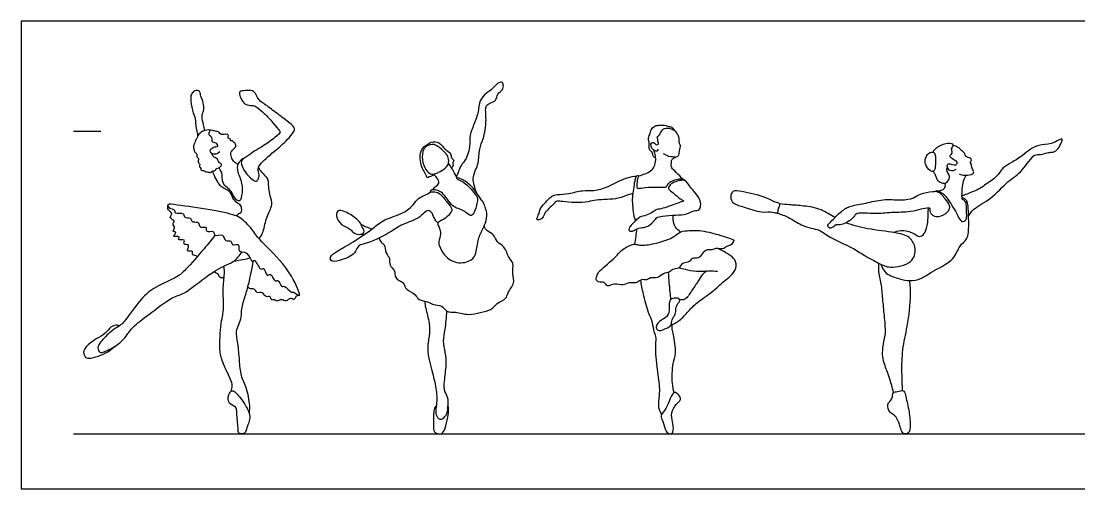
# Model space of a CAD drawing. Header units: millimetres. Extents: x 1.9 to 19.7, y 0.9 to 24.9.
# Drawn here: x 1.91 to 7.77, y 4.87 to 7.46 of the extents above; entities that cross this region are included whole.
import ezdxf

# ---------------------------------------------------------------- set-up
doc = ezdxf.new("R2010")
doc.units = ezdxf.units.MM
for name, color, linetype, true_color in [('AG-DIAGRAM', 7, 'Continuous', 0xfecc66), ('AG-GUIDE', 7, 'Continuous', 0xcccccc), ('AG-PEOPLE', 7, 'Continuous', 0x66ccff), ('X-VPRT', 6, 'Continuous', 0xff00ff)]:
    doc.layers.add(name, color=color, linetype=linetype, true_color=true_color)

msp = doc.modelspace()

# ---------------------------------------------------------------- linework, layer by layer
at = {"layer": 'AG-DIAGRAM'}
msp.add_line((2.2036, 5.1734), (15.3397, 5.1734), dxfattribs=at)
at = {"layer": 'AG-GUIDE'}
msp.add_line((2.2036, 6.8498), (2.356, 6.8498), dxfattribs=at)
at = {"layer": 'AG-PEOPLE'}
for points, knots in [([(4.4379, 6.5078), (4.432, 6.5214), (4.4237, 6.5502), (4.4137, 6.5876), (4.4323, 6.6371), (4.4495, 6.6739), (4.4502, 6.755), (4.477, 6.8059), (4.4958, 6.9096), (4.4814, 6.9898), (4.5113, 7.0052), (4.5489, 7.0176), (4.5503, 7.0574), (4.5836, 7.0792), (4.5874, 7.104), (4.5781, 7.131), (4.541, 7.1064), (4.5208, 7.0768), (4.4782, 7.0551), (4.4488, 7.006), (4.4503, 6.9652), (4.4281, 6.8948), (4.3955, 6.83), (4.4023, 6.7652), (4.3886, 6.7187), (4.3705, 6.6815), (4.3462, 6.6555), (4.3354, 6.6196), (4.3283, 6.6044), (4.325, 6.5966)], [0, 0, 0, 0, 0.378095, 0.727976, 1.126206, 1.49497, 1.988887, 2.425697, 3.011282, 3.500083, 3.794943, 4.132554, 4.46667, 4.80914, 5.087307, 5.336639, 5.669531, 6.019649, 6.405812, 6.819507, 7.178915, 7.660601, 8.146603, 8.595348, 8.986943, 9.347087, 9.683775, 10.025194, 10.309701, 10.309701, 10.309701, 10.309701]), ([(2.9308, 6.8539), (2.9287, 6.8647), (2.9256, 6.8854), (2.9127, 6.9276), (2.9201, 6.9505), (2.9291, 6.9773), (2.9217, 7.017), (2.9061, 7.0492), (2.906, 7.0739), (2.873, 7.0773), (2.8541, 7.0522), (2.8519, 7.0279), (2.8605, 6.9644), (2.881, 6.9171), (2.8791, 6.8856), (2.8888, 6.8475), (2.8904, 6.8291), (2.8914, 6.8198)], [0, 0, 0, 0, 0.327319, 0.698384, 0.973414, 1.269286, 1.630735, 1.975662, 2.231545, 2.519246, 2.820499, 3.099871, 3.555237, 3.966403, 4.283044, 4.63494, 4.937017, 4.937017, 4.937017, 4.937017]), ([(3.2293, 6.6231), (3.2308, 6.6184), (3.2346, 6.6093), (3.2284, 6.5819), (3.2135, 6.5647), (3.1707, 6.603), (3.1406, 6.6427), (3.1289, 6.6836), (3.1446, 6.6961), (3.1655, 6.7109), (3.2099, 6.7424), (3.2534, 6.7659), (3.3174, 6.8103), (3.3516, 6.8439), (3.3446, 6.853), (3.3067, 6.9001), (3.2637, 6.947), (3.2234, 6.9812), (3.2002, 6.9941), (3.1663, 6.9908), (3.1414, 7.0118), (3.1313, 7.0315), (3.1194, 7.0622), (3.1303, 7.0735), (3.1686, 7.076), (3.2051, 7.0752), (3.2192, 7.0434), (3.2333, 7.0189), (3.2584, 7.004), (3.3196, 6.9571), (3.382, 6.9109), (3.4268, 6.8741), (3.4308, 6.8553), (3.3977, 6.8082), (3.327, 6.7462), (3.2717, 6.7013), (3.2383, 6.6682), (3.2236, 6.643), (3.2275, 6.6285), (3.2293, 6.6231)], [0, 0, 0, 0, 0.217155, 0.514888, 0.741094, 1.140691, 1.568596, 1.913567, 2.142555, 2.430966, 2.846004, 3.257315, 3.773919, 4.140104, 4.295426, 4.728021, 5.206741, 5.613574, 5.900209, 6.221811, 6.533258, 6.812164, 7.123634, 7.317873, 7.668871, 8.003585, 8.322257, 8.61967, 8.920058, 9.417011, 9.942832, 10.359855, 10.577765, 10.990284, 11.557478, 12.044429, 12.431093, 12.727199, 12.974622, 12.974622, 12.974622, 12.974622]), ([(3.014, 6.7349), (3.0037, 6.7253), (2.993, 6.7219), (2.968, 6.7229), (2.9575, 6.7438), (2.9655, 6.754), (2.9781, 6.7596), (2.9913, 6.7654), (3.0102, 6.7627), (2.9933, 6.7884), (2.9675, 6.7861), (2.9766, 6.818), (2.9483, 6.8261), (2.9598, 6.8498), (2.9583, 6.8587), (2.9168, 6.8546), (2.8939, 6.828), (2.8896, 6.814), (2.8783, 6.7983), (2.8769, 6.7853), (2.8651, 6.7696), (2.8735, 6.7321), (2.8908, 6.7246), (2.885, 6.703), (2.9026, 6.7015), (2.888, 6.6797), (2.9072, 6.666), (2.899, 6.6517), (2.9116, 6.6451), (2.9077, 6.6309), (2.9265, 6.6347), (2.932, 6.6244), (2.9449, 6.6271), (2.9678, 6.6167), (2.9687, 6.6316), (2.9891, 6.6276), (2.9959, 6.6457), (3.0088, 6.6449), (3.0169, 6.6517), (3.0287, 6.6669), (3.0071, 6.6754), (3.0049, 6.6972), (2.9758, 6.706), (2.9716, 6.7205), (2.9698, 6.727)], [0, 0, 0, 0, 0.224043, 0.505945, 0.760097, 0.950849, 1.164545, 1.394761, 1.590866, 1.856715, 2.117506, 2.395302, 2.664482, 2.929971, 3.068029, 3.418216, 3.760994, 3.982893, 4.230589, 4.435989, 4.685905, 5.02977, 5.26517, 5.501537, 5.685069, 5.933098, 6.185759, 6.386912, 6.579883, 6.76067, 6.977745, 7.155538, 7.361975, 7.62708, 7.795654, 8.029188, 8.261884, 8.4523, 8.644338, 8.863269, 9.104216, 9.361295, 9.660771, 9.923005, 9.923005, 9.923005, 9.923005]), ([(5.4299, 6.7022), (5.4254, 6.7036), (5.4138, 6.7068), (5.415, 6.735), (5.3931, 6.7448), (5.3932, 6.7669), (5.3959, 6.7904), (5.3847, 6.8129), (5.4026, 6.8385), (5.4036, 6.864), (5.4325, 6.8845), (5.4571, 6.8812), (5.4793, 6.8863), (5.4914, 6.8768), (5.5161, 6.8771), (5.5306, 6.8609), (5.5356, 6.852)], [0, 0, 0, 0, 0.212858, 0.489299, 0.745483, 0.99631, 1.272954, 1.543118, 1.844115, 2.126452, 2.442038, 2.725937, 2.984926, 3.1963, 3.466875, 3.779338, 3.779338, 3.779338, 3.779338]), ([(5.4407, 6.7521), (5.4421, 6.7492), (5.4448, 6.7407), (5.4301, 6.7369), (5.418, 6.7445), (5.4056, 6.7602), (5.4015, 6.7779), (5.4097, 6.7901), (5.425, 6.7859), (5.429, 6.7731), (5.4423, 6.775), (5.4479, 6.7845), (5.4381, 6.7943), (5.4445, 6.8072), (5.4325, 6.8177), (5.4545, 6.8286), (5.4549, 6.8425), (5.4643, 6.8511), (5.4658, 6.8625), (5.4943, 6.8699), (5.5157, 6.8641), (5.5378, 6.853), (5.549, 6.8341), (5.5608, 6.8138), (5.5562, 6.7859), (5.5696, 6.7719), (5.5586, 6.741), (5.5568, 6.7107), (5.5407, 6.7052), (5.5013, 6.7082), (5.4826, 6.7185), (5.4735, 6.7247)], [0, 0, 0, 0, 0.176739, 0.366868, 0.578075, 0.831412, 1.067104, 1.26097, 1.463846, 1.65648, 1.841509, 2.008052, 2.200765, 2.399679, 2.581622, 2.827131, 3.03459, 3.226309, 3.403048, 3.692394, 3.966117, 4.240272, 4.502448, 4.775083, 5.063926, 5.293886, 5.611623, 5.913547, 6.122929, 6.472909, 6.798038, 6.798038, 6.798038, 6.798038]), ([(3.114, 6.6648), (3.106, 6.6693), (3.0913, 6.6814), (3.077, 6.7039), (3.0733, 6.7367), (3.0936, 6.7507), (3.1055, 6.7674), (3.0989, 6.7858), (3.0869, 6.79), (3.0855, 6.7977), (3.0704, 6.7947), (3.0754, 6.8115), (3.0573, 6.808), (3.0622, 6.822), (3.0624, 6.8288), (3.0529, 6.8337), (3.0384, 6.8316), (3.0174, 6.8304), (3.0121, 6.8458), (2.9902, 6.8502), (2.9719, 6.855), (2.9623, 6.8552), (2.9576, 6.8551)], [0, 0, 0, 0, 0.299503, 0.595638, 0.904257, 1.177955, 1.424195, 1.647233, 1.842398, 1.981513, 2.164018, 2.346814, 2.535004, 2.720664, 2.865906, 3.033982, 3.258095, 3.500463, 3.710351, 3.97128, 4.223487, 4.435764, 4.435764, 4.435764, 4.435764]), ([(7.1634, 6.3804), (7.172, 6.3935), (7.1894, 6.4235), (7.2925, 6.4728), (7.3795, 6.5773), (7.4639, 6.6222), (7.5225, 6.7283), (7.5616, 6.7157), (7.5992, 6.7322), (7.6271, 6.7326), (7.6568, 6.7395), (7.694, 6.815), (7.6603, 6.7998), (7.6218, 6.7754), (7.551, 6.7759), (7.5041, 6.7503), (7.4631, 6.7141), (7.4022, 6.6752), (7.3518, 6.6511), (7.3218, 6.5939), (7.2577, 6.5572), (7.2298, 6.5304), (7.1541, 6.5016), (7.1365, 6.4943), (7.1271, 6.4906)], [0, 0, 0, 0, 0.386984, 0.980232, 1.638191, 2.205298, 2.787382, 3.10929, 3.462527, 3.755372, 4.071603, 4.521579, 4.755278, 5.149376, 5.619047, 6.025357, 6.443761, 6.923567, 7.340109, 7.787207, 8.260083, 8.626091, 9.121226, 9.431795, 9.431795, 9.431795, 9.431795]), ([(4.2016, 6.6083), (4.1976, 6.605), (4.1885, 6.5986), (4.1746, 6.6009), (4.1624, 6.5839), (4.1546, 6.6205), (4.1336, 6.6407), (4.1264, 6.6869), (4.122, 6.7278), (4.1422, 6.7652), (4.1635, 6.7729), (4.1846, 6.7949), (4.2345, 6.7907), (4.258, 6.7491), (4.2971, 6.728), (4.2947, 6.7016), (4.3163, 6.6877), (4.3016, 6.6721), (4.31, 6.6608), (4.3043, 6.6528), (4.2987, 6.6473)], [0, 0, 0, 0, 0.224177, 0.431713, 0.626581, 0.919414, 1.237141, 1.614428, 1.984308, 2.33531, 2.597798, 2.898859, 3.269886, 3.658263, 4.018802, 4.288739, 4.539089, 4.761636, 4.957401, 5.134544, 5.134544, 5.134544, 5.134544]), ([(4.2178, 6.6179), (4.2097, 6.6145), (4.1874, 6.6061), (4.1608, 6.6279), (4.1353, 6.6741), (4.1353, 6.7384), (4.157, 6.769), (4.2061, 6.7856), (4.2536, 6.7386), (4.2805, 6.7121), (4.285, 6.6779), (4.2741, 6.6508), (4.2356, 6.6264), (4.2244, 6.6207), (4.2178, 6.6179)], [0, 0, 0, 0, 0.306775, 0.618794, 1.030937, 1.475925, 1.810375, 2.184535, 2.632391, 2.983711, 3.297403, 3.599108, 3.971895, 4.228043, 4.228043, 4.228043, 4.228043]), ([(5.3353, 6.6026), (5.3607, 6.6083), (5.4034, 6.6271), (5.4234, 6.6528), (5.4319, 6.69), (5.4283, 6.7207), (5.4225, 6.7374), (5.4189, 6.7451)], [9.973452, 9.973452, 9.973452, 9.973452, 10.444895, 10.789181, 11.183182, 11.5131, 11.81127, 11.81127, 11.81127, 11.81127]), ([(7.0928, 6.6371), (7.0839, 6.6318), (7.0599, 6.625), (7.0441, 6.65), (7.0448, 6.6706), (7.0681, 6.6688), (7.0957, 6.6572), (7.1056, 6.6833), (7.0743, 6.6936), (7.0548, 6.7129), (7.0806, 6.7297), (7.0624, 6.7521), (7.0905, 6.7773), (7.0407, 6.7871), (6.9885, 6.7611), (6.9704, 6.7437), (6.9655, 6.7343)], [0, 0, 0, 0, 0.315257, 0.600545, 0.822371, 1.071902, 1.365635, 1.591425, 1.901035, 2.160541, 2.419195, 2.68336, 2.954805, 3.281076, 3.735328, 4.009655, 4.009655, 4.009655, 4.009655]), ([(7.1112, 6.6128), (7.1221, 6.609), (7.143, 6.6046), (7.1902, 6.6086), (7.1944, 6.6295), (7.1769, 6.6489), (7.1839, 6.6657), (7.1681, 6.6748), (7.1825, 6.6901), (7.1745, 6.7032), (7.1444, 6.7063), (7.1432, 6.7299), (7.1241, 6.7425), (7.1068, 6.7624), (7.0878, 6.7682), (7.0784, 6.7697)], [0, 0, 0, 0, 0.332742, 0.700666, 0.920977, 1.197625, 1.416331, 1.616492, 1.840976, 2.034063, 2.324658, 2.572735, 2.835222, 3.124562, 3.42669, 3.42669, 3.42669, 3.42669]), ([(3.149, 6.699), (3.1457, 6.6994), (3.1366, 6.6946), (3.1262, 6.6847), (3.1056, 6.6568), (3.1179, 6.6098), (3.1458, 6.5452), (3.1331, 6.4838), (3.127, 6.46), (3.1001, 6.4701), (3.0858, 6.5035), (3.0693, 6.5291), (3.0396, 6.5461), (3.0257, 6.583), (3.0309, 6.6088), (3.0195, 6.6322), (3.01, 6.6468)], [0, 0, 0, 0, 0.177873, 0.417054, 0.740517, 1.12555, 1.609889, 2.059155, 2.301289, 2.561688, 2.9061, 3.22018, 3.548126, 3.892121, 4.182843, 4.526894, 4.526894, 4.526894, 4.526894]), ([(5.5813, 6.584), (5.5783, 6.5866), (5.5652, 6.5982), (5.5359, 6.6308), (5.5128, 6.6514), (5.5181, 6.6702), (5.5159, 6.6923), (5.5324, 6.7022), (5.5382, 6.7055), (5.5413, 6.7069)], [9.624251, 9.624251, 9.624251, 9.624251, 9.762884, 10.177184, 10.487482, 10.77193, 11.030103, 11.261644, 11.442633, 11.442633, 11.442633, 11.442633]), ([(6.9615, 6.6267), (6.9677, 6.6256), (6.98, 6.6357), (6.9793, 6.6794), (6.9825, 6.7414), (6.9366, 6.7306), (6.921, 6.6924), (6.9229, 6.6575), (6.9511, 6.6285), (6.9615, 6.6267)], [0, 0, 0, 0, 0.226882, 0.609496, 1.013185, 1.324066, 1.675919, 2.012523, 2.391786, 2.391786, 2.391786, 2.391786]), ([(3.106, 6.3802), (3.1099, 6.385), (3.1182, 6.3951), (3.1361, 6.3974), (3.1376, 6.4341), (3.117, 6.4494), (3.0865, 6.4695), (3.0813, 6.5128), (3.0307, 6.5365), (3.0106, 6.5525), (2.9835, 6.6011), (2.975, 6.6295)], [0, 0, 0, 0, 0.246182, 0.46634, 0.776915, 1.06249, 1.394533, 1.756242, 2.160014, 2.45988, 2.967264, 2.967264, 2.967264, 2.967264]), ([(3.2325, 6.2532), (3.241, 6.2665), (3.2593, 6.2935), (3.2697, 6.3785), (3.3113, 6.4385), (3.2932, 6.4917), (3.2852, 6.5313), (3.2848, 6.5711), (3.2783, 6.5949), (3.2438, 6.6222), (3.2317, 6.6441), (3.2289, 6.6503)], [0, 0, 0, 0, 0.391361, 0.914399, 1.392332, 1.798941, 2.167409, 2.519063, 2.794656, 3.212516, 3.370925, 3.370925, 3.370925, 3.370925]), ([(4.3301, 6.5838), (4.3292, 6.5862), (4.3204, 6.6086), (4.3047, 6.641), (4.2816, 6.6729)], [0.2976681, 0.2976681, 0.2976681, 0.2976681, 0.3618374, 0.8729668, 0.8729668, 0.8729668, 0.8729668]), ([(6.9679, 6.6274), (6.9717, 6.6209), (6.9829, 6.6042), (6.9905, 6.5707), (7.0164, 6.5655), (7.0343, 6.5551), (7.0626, 6.5874), (7.0549, 6.6105), (7.0411, 6.6304), (7.044, 6.645), (7.0461, 6.6514)], [4.777529, 4.777529, 4.777529, 4.777529, 4.970649, 5.316727, 5.588848, 5.825008, 6.161038, 6.431067, 6.702311, 6.956854, 6.956854, 6.956854, 6.956854]), ([(4.3301, 6.5838), (4.3465, 6.5774), (4.3782, 6.5647), (4.4312, 6.4987), (4.4454, 6.4793), (4.4426, 6.4666), (4.437, 6.437), (4.425, 6.3914), (4.402, 6.3779), (4.3725, 6.407), (4.342, 6.4199), (4.3114, 6.4285), (4.2808, 6.463), (4.2423, 6.5237), (4.19, 6.5279), (4.1757, 6.5123), (4.2006, 6.5147), (4.2342, 6.5101), (4.2711, 6.458), (4.2981, 6.4279), (4.3017, 6.4095), (4.2869, 6.3891), (4.2589, 6.3595), (4.2175, 6.3467), (4.2246, 6.3261), (4.2372, 6.3049), (4.2384, 6.271), (4.2255, 6.23), (4.2277, 6.2256), (4.2289, 6.2223), (4.232, 6.214), (4.2476, 6.1663), (4.324, 6.1085), (4.4119, 6.1311), (4.438, 6.1751), (4.4439, 6.2547), (4.4741, 6.309), (4.5069, 6.3892), (4.4757, 6.4535), (4.4653, 6.4685)], [0, 0, 0, 0, 0.411832, 0.926087, 1.197064, 1.423986, 1.423986, 1.915897, 2.162187, 2.506645, 2.838791, 3.147229, 3.528513, 4.007778, 4.393957, 4.57949, 4.810345, 5.140405, 5.590563, 5.951822, 6.173798, 6.44572, 6.818484, 7.164134, 7.387286, 7.666159, 8.004336, 8.363318, 8.524854, 8.524854, 8.524854, 8.935921, 9.482123, 9.987723, 10.377522, 10.870897, 11.322216, 11.889949, 12.213049, 12.213049, 12.213049, 12.213049]), ([(4.1925, 6.5239), (4.1974, 6.53), (4.2056, 6.5426), (4.2369, 6.559), (4.2177, 6.5934), (4.2051, 6.6062), (4.1971, 6.6115)], [0, 0, 0, 0, 0.274213, 0.575895, 0.894252, 1.198082, 1.198082, 1.198082, 1.198082]), ([(4.4653, 6.4685), (4.4576, 6.4803), (4.4405, 6.5037), (4.4094, 6.5492), (4.356, 6.586), (4.3364, 6.5901), (4.3269, 6.5919)], [12.213049, 12.213049, 12.213049, 12.213049, 12.581667, 13.007112, 13.455825, 13.760462, 13.760462, 13.760462, 13.760462]), ([(5.3042, 6.5032), (5.2954, 6.5019), (5.2753, 6.5), (5.2219, 6.4706), (5.1008, 6.4716), (5.0567, 6.4574), (4.9833, 6.4522), (4.9174, 6.4586), (4.8871, 6.4653), (4.8719, 6.4581), (4.8693, 6.448), (4.8435, 6.4282), (4.8171, 6.4004), (4.8098, 6.3824), (4.8035, 6.3681), (4.7848, 6.3562), (4.7648, 6.3603), (4.7835, 6.3852), (4.7905, 6.4307), (4.8202, 6.4533), (4.8494, 6.4931), (4.8869, 6.4994), (4.9499, 6.5021), (5.024, 6.5251), (5.0877, 6.5171), (5.1683, 6.5405), (5.2509, 6.5879), (5.3025, 6.6002), (5.3199, 6.6012), (5.3237, 6.6014)], [0, 0, 0, 0, 0.297112, 0.741358, 1.365981, 1.765108, 2.250185, 2.723293, 3.035422, 3.24687, 3.418696, 3.741519, 4.102833, 4.350414, 4.571806, 4.838577, 5.042444, 5.320491, 5.709706, 6.05812, 6.448099, 6.790105, 7.244631, 7.74792, 8.201003, 8.721354, 9.288905, 9.727967, 9.849946, 9.849946, 9.849946, 9.849946]), ([(5.3174, 6.353), (5.3147, 6.3651), (5.3044, 6.408), (5.2992, 6.4828), (5.3088, 6.5265), (5.3136, 6.5725), (5.3213, 6.5942), (5.3232, 6.604), (5.3386, 6.606), (5.3301, 6.5918), (5.3249, 6.5599), (5.3247, 6.5416), (5.3289, 6.5307), (5.3622, 6.5374), (5.4239, 6.5417), (5.4774, 6.5399), (5.49, 6.5386), (5.4992, 6.5619), (5.5179, 6.5749), (5.5532, 6.5856), (5.5767, 6.5867), (5.5918, 6.5801), (5.5929, 6.575), (5.5752, 6.58), (5.549, 6.5721), (5.5136, 6.5624), (5.4996, 6.5373), (5.5027, 6.5273), (5.527, 6.5083), (5.5628, 6.4757), (5.5915, 6.463), (5.5769, 6.4606), (5.5399, 6.4472), (5.4537, 6.4149), (5.4362, 6.4188), (5.414, 6.4017), (5.3767, 6.3819), (5.3396, 6.3774), (5.3047, 6.3395), (5.2741, 6.3079), (5.2869, 6.2943), (5.3032, 6.2951), (5.3361, 6.3182), (5.3755, 6.3136), (5.4191, 6.3458), (5.4318, 6.3729), (5.4698, 6.3813), (5.5416, 6.3853), (5.5992, 6.3877), (5.6405, 6.4116), (5.6745, 6.4095), (5.6822, 6.4472), (5.6701, 6.4837), (5.6356, 6.5212), (5.6034, 6.5674), (5.5947, 6.5735), (5.5909, 6.5765)], [1.043793, 1.043793, 1.043793, 1.043793, 1.277215, 1.827084, 2.215305, 2.600564, 2.872101, 3.041428, 3.218264, 3.406377, 3.743424, 3.989894, 4.150389, 4.45682, 4.931045, 5.345474, 5.524374, 5.789566, 6.066569, 6.412509, 6.699362, 6.906202, 7.004315, 7.202956, 7.505543, 7.855955, 8.142058, 8.306821, 8.622901, 9.022492, 9.263527, 9.776997, 10.159626, 10.705385, 10.938042, 11.225513, 11.599285, 11.943097, 12.359697, 12.717218, 12.914684, 13.133465, 13.485459, 13.846005, 14.253736, 14.554701, 14.89364, 15.384598, 15.825002, 16.213791, 16.51751, 16.834545, 17.193522, 17.59784, 18.219112, 18.432599, 18.432599, 18.432599, 18.432599]), ([(6.9493, 6.4236), (6.9484, 6.4126), (6.9501, 6.3861), (7.0004, 6.3685), (7.0486, 6.3993), (7.0631, 6.4262), (7.055, 6.4495), (7.0257, 6.4833), (7.0104, 6.5073), (6.9804, 6.5159), (6.9815, 6.52), (6.9894, 6.5214), (6.9973, 6.5174), (7.0004, 6.5162), (7.0019, 6.5155), (7.0106, 6.5109), (7.0294, 6.5024), (7.071, 6.4384), (7.0964, 6.4001), (7.1207, 6.3406), (7.159, 6.3576), (7.1483, 6.4115), (7.1557, 6.4597), (7.1275, 6.4703), (7.1271, 6.4836), (7.1269, 6.5268), (7.1333, 6.575), (7.1502, 6.6064)], [0, 0, 0, 0, 0.324642, 0.701191, 1.119283, 1.414413, 1.681819, 2.056732, 2.373841, 2.663815, 2.738621, 2.890916, 3.059853, 3.185235, 3.185235, 3.185235, 3.492828, 3.972898, 4.386344, 4.800291, 5.079951, 5.482902, 5.832977, 6.138014, 6.332259, 6.69293, 7.17011, 7.17011, 7.17011, 7.17011]), ([(4.1549, 6.4035), (4.1441, 6.3953), (4.122, 6.3715), (4.0735, 6.3496), (4.0102, 6.3271), (3.9832, 6.3031), (3.848, 6.228), (3.7811, 6.2225), (3.7683, 6.1824), (3.7379, 6.1529), (3.6957, 6.1401), (3.6337, 6.1175), (3.6211, 6.1578), (3.6676, 6.1876), (3.7548, 6.2357), (3.8626, 6.3084), (3.9236, 6.3642), (4.0342, 6.3919), (4.0855, 6.4393), (4.1127, 6.4803), (4.1499, 6.4937), (4.1725, 6.5051), (4.1821, 6.5141)], [1.126105, 1.126105, 1.126105, 1.126105, 1.4865, 1.91121, 2.360393, 2.715283, 3.414987, 3.86801, 4.203067, 4.559546, 4.951802, 5.378681, 5.660609, 6.049869, 6.629298, 7.274777, 7.794233, 8.387144, 8.8581, 9.244354, 9.59483, 9.919121, 9.919121, 9.919121, 9.919121]), ([(6.1037, 6.3959), (6.1068, 6.3982), (6.103, 6.4161), (6.1257, 6.4507), (6.0914, 6.4547), (6.0395, 6.4896), (5.9129, 6.5166), (5.8561, 6.5271), (5.844, 6.4827), (5.8579, 6.4445), (5.9252, 6.4283), (6.0138, 6.3944), (6.0752, 6.4043), (6.1002, 6.3932), (6.1037, 6.3959)], [0, 0, 0, 0, 0.247689, 0.573122, 0.835257, 1.290075, 1.944469, 2.33819, 2.673447, 3.007903, 3.464669, 4.022792, 4.471985, 4.750557, 4.750557, 4.750557, 4.750557]), ([(6.9493, 6.4236), (6.9268, 6.4236), (6.8982, 6.4186), (6.8407, 6.4), (6.7328, 6.4012), (6.6504, 6.3882), (6.5464, 6.402), (6.5299, 6.3799), (6.5188, 6.36), (6.4516, 6.3232), (6.4268, 6.3384), (6.4034, 6.3037), (6.3745, 6.3251), (6.403, 6.35), (6.4578, 6.4095), (6.5111, 6.4386), (6.5974, 6.4495), (6.6883, 6.4764), (6.7857, 6.4664), (6.8595, 6.4754), (6.8957, 6.5066), (6.9483, 6.5137), (6.9765, 6.5169), (6.9816, 6.5175)], [0.339278, 0.339278, 0.339278, 0.339278, 0.708972, 1.148447, 1.732485, 2.281697, 2.840599, 3.101669, 3.375943, 3.857607, 4.136567, 4.458817, 4.719386, 5.026219, 5.543875, 5.988644, 6.511056, 7.069082, 7.635002, 8.112738, 8.495881, 8.969672, 9.078574, 9.078574, 9.078574, 9.078574]), ([(6.9936, 6.5192), (7.0027, 6.5205), (7.0205, 6.5243), (7.0355, 6.5364), (7.0356, 6.5539), (7.0334, 6.5613)], [9.167929, 9.167929, 9.167929, 9.167929, 9.3777543, 9.6349873, 9.905859, 9.905859, 9.905859, 9.905859]), ([(3.2201, 6.2678), (3.2328, 6.2514), (3.2873, 6.1985), (3.4096, 6.0726), (3.4764, 5.9093), (3.4241, 5.9643), (3.4101, 5.9499), (3.3742, 6), (3.3542, 5.9804), (3.3406, 6.0355), (3.317, 6.0068), (3.3004, 6.0719), (3.2711, 6.0372), (3.2628, 6.1026), (3.2367, 6.07), (3.2098, 6.1511), (3.1908, 6.1134), (3.172, 6.1914), (3.109, 6.1728), (3.1292, 6.2356), (3.0797, 6.2096), (3.0806, 6.2501), (3.0415, 6.2336), (3.0356, 6.2884), (2.9791, 6.2606), (2.9885, 6.3043), (2.93, 6.286), (2.9471, 6.3247), (2.9053, 6.3116), (2.8988, 6.3364), (2.8941, 6.3493), (2.8538, 6.3436), (2.8589, 6.3751), (2.811, 6.3663), (2.8212, 6.4034), (2.7597, 6.3879), (2.7681, 6.4197), (2.7343, 6.4184), (2.7177, 6.4516), (2.793, 6.4373), (2.9574, 6.4181), (3.0982, 6.3864), (3.1382, 6.3649), (3.2006, 6.3009), (3.2116, 6.2789), (3.2201, 6.2678)], [0, 0, 0, 0, 0.533958, 1.34961, 1.962911, 2.297339, 2.511472, 2.914485, 3.136169, 3.488377, 3.715334, 4.093921, 4.346458, 4.708444, 4.942147, 5.381183, 5.588978, 6.013187, 6.388494, 6.721863, 7.035303, 7.309579, 7.601994, 7.946309, 8.302725, 8.568251, 8.920918, 9.169021, 9.472365, 9.731538, 9.928059, 10.246411, 10.494138, 10.822235, 11.076185, 11.452209, 11.689482, 11.98887, 12.244124, 12.6557, 13.428584, 14.104501, 14.49289, 15.014302, 15.375057, 15.375057, 15.375057, 15.375057]), ([(6.6772, 6.1131), (6.6834, 6.0948), (6.7006, 6.0558), (6.7825, 6.0317), (6.8357, 6.0176), (6.9038, 6.0314), (6.9547, 6.0711), (7.0892, 6.1332), (7.108, 6.2169), (7.1624, 6.2481), (7.1654, 6.3339), (7.1624, 6.401), (7.1614, 6.4652), (7.14, 6.4775), (7.1272, 6.4828)], [0, 0, 0, 0, 0.442588, 0.963506, 1.402489, 1.861881, 2.341119, 3.032308, 3.547094, 3.97736, 4.494267, 4.991725, 5.439734, 5.741906, 5.741906, 5.741906, 5.741906]), ([(2.8896, 6.1547), (2.883, 6.1653), (2.8565, 6.1561), (2.8716, 6.1925), (2.8309, 6.1794), (2.8394, 6.2031), (2.8448, 6.2249), (2.8059, 6.2179), (2.8307, 6.2568), (2.7721, 6.2398), (2.8014, 6.2723), (2.742, 6.2597), (2.7822, 6.2933), (2.7456, 6.2929), (2.7739, 6.3163), (2.7459, 6.3351), (2.7734, 6.3546), (2.7268, 6.3674), (2.7588, 6.3956), (2.7239, 6.4119), (2.7259, 6.4298), (2.7265, 6.4395)], [7.059324, 7.059324, 7.059324, 7.059324, 7.33475, 7.590728, 7.878199, 8.116537, 8.354876, 8.63183, 8.897717, 9.226536, 9.454618, 9.768398, 10.04715, 10.275908, 10.538689, 10.816664, 11.062088, 11.370897, 11.656702, 11.96141, 12.245602, 12.245602, 12.245602, 12.245602]), ([(3.7862, 6.2781), (3.7735, 6.2785), (3.7515, 6.2884), (3.7361, 6.313), (3.6842, 6.3264), (3.6557, 6.3787), (3.6677, 6.4227), (3.7394, 6.3913), (3.7913, 6.3501), (3.8018, 6.321), (3.8232, 6.285), (3.7978, 6.2777), (3.7862, 6.2781)], [0, 0, 0, 0, 0.334163, 0.629543, 1.031391, 1.457316, 1.764894, 2.225423, 2.693397, 3.013898, 3.332712, 3.637553, 3.637553, 3.637553, 3.637553]), ([(4.2226, 6.3419), (4.2173, 6.3472), (4.2063, 6.3572), (4.1929, 6.396), (4.1778, 6.4111), (4.1613, 6.4105), (4.1549, 6.4035)], [0, 0, 0, 0, 0.269532, 0.624814, 0.858638, 1.126105, 1.126105, 1.126105, 1.126105]), ([(6.1037, 6.3959), (6.125, 6.3892), (6.1671, 6.3751), (6.2342, 6.3283), (6.2902, 6.311), (6.3393, 6.3049), (6.3996, 6.2547), (6.5193, 6.2074), (6.5813, 6.1625), (6.6699, 6.1171), (6.7262, 6.0873), (6.8554, 6.1132), (6.8774, 6.2016), (6.8384, 6.2703), (6.75, 6.2911), (6.6125, 6.3043), (6.5212, 6.3279), (6.4841, 6.3426)], [0, 0, 0, 0, 0.462019, 0.971249, 1.400646, 1.782839, 2.279163, 2.917431, 3.425223, 3.974169, 4.431866, 5.03944, 5.534136, 6.001741, 6.522452, 7.218047, 7.775496, 7.775496, 7.775496, 7.775496]), ([(6.4236, 6.3723), (6.3971, 6.3874), (6.3412, 6.4231), (6.251, 6.4359), (6.1734, 6.4425), (6.1374, 6.4437), (6.1165, 6.4468)], [8.098433, 8.098433, 8.098433, 8.098433, 8.549701, 9.114386, 9.615021, 9.99794, 9.99794, 9.99794, 9.99794]), ([(6.7478, 6.2887), (6.7603, 6.2948), (6.7876, 6.3042), (6.8488, 6.2953), (6.8893, 6.2573), (6.9233, 6.2826), (6.9403, 6.3443), (6.939, 6.394), (6.9408, 6.4141), (6.9415, 6.4238)], [0, 0, 0, 0, 0.364712, 0.804382, 1.198154, 1.516613, 1.968842, 2.36909, 2.673056, 2.673056, 2.673056, 2.673056]), ([(3.7963, 6.3347), (3.8053, 6.3295), (3.8238, 6.32), (3.8469, 6.3118), (3.8587, 6.3086)], [0, 0, 0, 0, 0.3159487, 0.6589919, 0.6589919, 0.6589919, 0.6589919]), ([(5.5671, 6.2913), (5.5562, 6.2984), (5.5355, 6.3176), (5.5267, 6.3518), (5.5266, 6.3769), (5.5273, 6.3844)], [0, 0, 0, 0, 0.3584303, 0.7437118, 0.9044221, 0.9044221, 0.9044221, 0.9044221]), ([(2.9877, 6.2731), (2.968, 6.2478), (2.9308, 6.2007), (2.8262, 6.0826), (2.7802, 6.0403), (2.6525, 5.988), (2.5795, 5.9267), (2.4925, 5.8047), (2.4746, 5.782), (2.4513, 5.7666), (2.4261, 5.7518), (2.4006, 5.7315), (2.3552, 5.6856), (2.3331, 5.6529), (2.3475, 5.6198), (2.375, 5.6281), (2.4041, 5.6408), (2.4644, 5.6764), (2.4985, 5.7171), (2.533, 5.7714), (2.6222, 5.8325), (2.7445, 5.9325), (2.8177, 5.9453), (2.9307, 6.0406), (3.0337, 6.105), (3.0909, 6.1215), (3.1248, 6.1606), (3.1368, 6.1815)], [0, 0, 0, 0, 0.558904, 1.259383, 1.726643, 2.370158, 2.961519, 3.641068, 3.954449, 4.305977, 4.305977, 4.709089, 5.168093, 5.517325, 5.811544, 6.083707, 6.412925, 6.885123, 7.302121, 7.743689, 8.345783, 9.054311, 9.543273, 10.229979, 10.862002, 11.294076, 11.778184, 11.778184, 11.778184, 11.778184]), ([(3.7947, 6.2785), (3.7991, 6.2779), (3.8078, 6.2767), (3.8115, 6.2761), (3.8133, 6.2758)], [0, 0, 0, 0, 0.2056727, 0.3397373, 0.3397373, 0.3397373, 0.3397373]), ([(3.8972, 6.2578), (3.8995, 6.2497), (3.9059, 6.2325), (3.931, 6.2233), (3.9308, 6.1724), (3.961, 6.1486), (3.9491, 6.1033), (3.9899, 6.0825), (3.9781, 6.0334), (4.0343, 6.014), (4.0397, 5.9882), (4.0485, 5.9717), (4.1022, 5.9469), (4.1124, 5.9122), (4.1738, 5.9057), (4.1971, 5.8847), (4.2472, 5.8899), (4.2691, 5.8444), (4.3239, 5.851), (4.3944, 5.8276), (4.4554, 5.8468), (4.5233, 5.8574), (4.5444, 5.898), (4.6062, 5.9194), (4.606, 5.9565), (4.6546, 6.0087), (4.6313, 6.0572), (4.646, 6.1199), (4.6133, 6.147), (4.595, 6.2133), (4.5479, 6.2321), (4.5372, 6.2795), (4.4944, 6.2934), (4.4837, 6.3137), (4.4789, 6.3232)], [0, 0, 0, 0, 0.284809, 0.554643, 0.935097, 1.272236, 1.622544, 1.966126, 2.323639, 2.725637, 2.998113, 3.237052, 3.657674, 3.986136, 4.404816, 4.724127, 5.09566, 5.45917, 5.858373, 6.341513, 6.798254, 7.249402, 7.623217, 8.051091, 8.377095, 8.825946, 9.225753, 9.656098, 10.009547, 10.46426, 10.850003, 11.220357, 11.58161, 11.902597, 11.902597, 11.902597, 11.902597]), ([(5.3264, 6.2219), (5.3204, 6.2235), (5.3073, 6.2285), (5.2378, 6.1949), (5.2027, 6.1414), (5.111, 6.0754), (5.1036, 6.0476), (5.0967, 6.0277), (5.1127, 6.01), (5.1486, 6.0186), (5.1595, 5.9825), (5.2038, 6.0116), (5.2485, 5.9895), (5.2835, 6.0172), (5.3215, 6.0019), (5.3494, 6.0339), (5.3802, 6.0214), (5.4004, 6.043), (5.442, 6.0308), (5.4694, 6.0651), (5.5065, 6.064), (5.5212, 6.0889), (5.5604, 6.0852), (5.5756, 6.123), (5.6197, 6.1224), (5.6293, 6.1517), (5.6713, 6.141), (5.6855, 6.1718), (5.7131, 6.1973), (5.742, 6.1879), (5.7623, 6.205), (5.8022, 6.1913), (5.8213, 6.2153), (5.8458, 6.2149), (5.8612, 6.2369), (5.8677, 6.2503), (5.8206, 6.2605), (5.7786, 6.2783), (5.6724, 6.3038), (5.6186, 6.298), (5.5669, 6.2983), (5.5307, 6.2601), (5.4477, 6.2308), (5.3629, 6.2155), (5.3345, 6.2199), (5.3264, 6.2219)], [0, 0, 0, 0, 0.245709, 0.719125, 1.208662, 1.80246, 2.101538, 2.345587, 2.594739, 2.915823, 3.20031, 3.566731, 3.954936, 4.310603, 4.650556, 4.993088, 5.293097, 5.578704, 5.928498, 6.288774, 6.618432, 6.902852, 7.231184, 7.568723, 7.919922, 8.198888, 8.531404, 8.847416, 9.185091, 9.477612, 9.755649, 10.103787, 10.398248, 10.669893, 10.958718, 11.133395, 11.48913, 11.905344, 12.495123, 12.92719, 13.31621, 13.71653, 14.258219, 14.795292, 15.126141, 15.126141, 15.126141, 15.126141]), ([(5.3141, 6.2244), (5.3169, 6.2383), (5.3205, 6.2658), (5.3253, 6.2933), (5.3248, 6.3086)], [0, 0, 0, 0, 0.3741868, 0.730744, 0.730744, 0.730744, 0.730744]), ([(5.5144, 5.7748), (5.5306, 5.7818), (5.5632, 5.7982), (5.6118, 5.8535), (5.6599, 5.905), (5.7403, 5.9536), (5.8076, 6.0201), (5.8453, 6.0459), (5.8796, 6.0881), (5.8733, 6.1409), (5.8315, 6.1687), (5.7943, 6.1915), (5.7735, 6.1994)], [0, 0, 0, 0, 0.417977, 0.902823, 1.385016, 1.944696, 2.498689, 2.888157, 3.294354, 3.683091, 4.0787, 4.545947, 4.545947, 4.545947, 4.545947]), ([(3.0786, 5.4096), (3.0792, 5.4148), (3.08, 5.4256), (3.0855, 5.4412), (3.0744, 5.4783), (3.0483, 5.5258), (3.0186, 5.5998), (3.0105, 5.6687), (3.0245, 5.815), (3.0354, 5.8447), (3.0347, 5.9254), (3.0317, 5.981), (3.0422, 6.07), (3.0385, 6.0916), (3.0372, 6.1025)], [0, 0, 0, 0, 0.22612, 0.450633, 0.791592, 1.220297, 1.717067, 2.215807, 2.891125, 3.230767, 3.719233, 4.173212, 4.699531, 5.026952, 5.026952, 5.026952, 5.026952]), ([(3.1826, 6.1459), (3.1694, 6.1429), (3.143, 6.1371), (3.1081, 6.1311), (3.0906, 6.1286)], [0, 0, 0, 0, 0.3629097, 0.7784636, 0.7784636, 0.7784636, 0.7784636]), ([(3.1776, 5.2865), (3.1793, 5.2978), (3.1833, 5.3207), (3.1696, 5.4196), (3.1321, 5.4839), (3.1239, 5.5714), (3.1182, 5.6595), (3.1012, 5.7402), (3.1204, 5.7788), (3.1368, 5.8218), (3.1326, 5.8666), (3.157, 5.9401), (3.1759, 6.0056), (3.1941, 6.0899), (3.2009, 6.1324)], [0, 0, 0, 0, 0.333989, 0.890392, 1.391269, 1.915072, 2.463029, 2.969499, 3.335499, 3.710828, 4.092192, 4.582065, 5.064177, 5.71188, 5.71188, 5.71188, 5.71188]), ([(6.7483, 5.4024), (6.7446, 5.4171), (6.737, 5.4467), (6.7078, 5.5346), (6.6782, 5.6064), (6.6988, 5.7031), (6.7057, 5.7367), (6.6968, 5.831), (6.6879, 5.9211), (6.682, 6.0031), (6.6638, 6.0734), (6.6666, 6.1034), (6.6681, 6.1178)], [0, 0, 0, 0, 0.381197, 0.916731, 1.429511, 1.96962, 2.308378, 2.844279, 3.396196, 3.910433, 4.385584, 4.757895, 4.757895, 4.757895, 4.757895]), ([(3.0379, 6.0367), (3.0289, 6.037), (3.0104, 6.0357), (3.0078, 6.0655), (2.9909, 6.0627), (2.9809, 6.0708)], [5.0692898, 5.0692898, 5.0692898, 5.0692898, 5.3478049, 5.6701836, 5.9517131, 5.9517131, 5.9517131, 5.9517131]), ([(5.5145, 5.9176), (5.513, 5.9311), (5.5068, 5.983), (5.5038, 6.0308), (5.501, 6.0674)], [3.3030827, 3.3030827, 3.3030827, 3.3030827, 3.5122532, 4.1135275, 4.1135275, 4.1135275, 4.1135275]), ([(5.5589, 6.0941), (5.57, 6.0905), (5.5928, 6.0841), (5.6576, 6.0711), (5.7216, 6.077), (5.7561, 6.0751), (5.773, 6.0743)], [0, 0, 0, 0, 0.338712, 0.800606, 1.263607, 1.672274, 1.672274, 1.672274, 1.672274]), ([(5.7147, 6.0754), (5.7053, 6.0702), (5.6857, 6.0577), (5.6643, 6.0142), (5.6283, 5.9686), (5.5975, 5.9113), (5.572, 5.9157), (5.5621, 5.9174)], [0, 0, 0, 0, 0.326415, 0.716905, 1.168607, 1.608698, 1.922613, 1.922613, 1.922613, 1.922613]), ([(3.4517, 5.9395), (3.4466, 5.9389), (3.4349, 5.9384), (3.4274, 5.9095), (3.4042, 5.9319), (3.3828, 5.9008), (3.3566, 5.9245), (3.329, 5.9016), (3.3197, 5.9216), (3.298, 5.9078), (3.2979, 5.942), (3.2666, 5.9242), (3.2538, 5.9642), (3.2182, 5.948), (3.2082, 5.9815), (3.1827, 5.9736), (3.1726, 5.9836), (3.17, 5.9868)], [0, 0, 0, 0, 0.223014, 0.481221, 0.735031, 1.030885, 1.32731, 1.623817, 1.838145, 2.064469, 2.318637, 2.587403, 2.900802, 3.201096, 3.48422, 3.779464, 3.888741, 3.888741, 3.888741, 3.888741]), ([(5.4631, 5.2811), (5.4564, 5.2924), (5.4424, 5.3162), (5.4513, 5.388), (5.454, 5.4377), (5.4349, 5.545), (5.4267, 5.6678), (5.4365, 5.7047), (5.4189, 5.7384), (5.4146, 5.7907), (5.3872, 5.8456), (5.3608, 5.9491), (5.351, 5.9992), (5.3468, 6.0251)], [0, 0, 0, 0, 0.359404, 0.832143, 1.240445, 1.843882, 2.482081, 2.820674, 3.15706, 3.564026, 4.016758, 4.604871, 5.113391, 5.113391, 5.113391, 5.113391]), ([(6.7981, 5.4131), (6.7958, 5.4464), (6.7938, 5.513), (6.795, 5.644), (6.8267, 5.7662), (6.8465, 5.941), (6.8405, 5.9952), (6.8375, 6.0221)], [0, 0, 0, 0, 0.565282, 1.200619, 1.852847, 2.59206, 3.101681, 3.101681, 3.101681, 3.101681]), ([(5.5144, 5.7748), (5.5104, 5.7675), (5.4906, 5.7609), (5.4485, 5.735), (5.422, 5.7698), (5.4625, 5.8067), (5.5056, 5.8254), (5.5045, 5.889), (5.506, 5.915), (5.5314, 5.9269), (5.5591, 5.9262), (5.566, 5.9098), (5.5516, 5.8944), (5.5392, 5.8687), (5.5427, 5.8335), (5.5161, 5.8083), (5.5186, 5.7825), (5.5144, 5.7748)], [0, 0, 0, 0, 0.302653, 0.684667, 0.982906, 1.375715, 1.761813, 2.196662, 2.478867, 2.765524, 3.055621, 3.259958, 3.510488, 3.816154, 4.146123, 4.480716, 4.802695, 4.802695, 4.802695, 4.802695]), ([(4.1487, 5.908), (4.1504, 5.8959), (4.156, 5.861), (4.1781, 5.7856), (4.1769, 5.713), (4.1583, 5.6401), (4.1896, 5.5229), (4.2149, 5.4288), (4.2185, 5.3462), (4.2095, 5.3032), (4.2117, 5.2698), (4.2406, 5.2464), (4.2626, 5.2697), (4.2761, 5.2851), (4.2795, 5.3366), (4.2829, 5.3711), (4.2569, 5.4093), (4.258, 5.465), (4.2718, 5.5561), (4.266, 5.6226), (4.2494, 5.6883), (4.2655, 5.7518), (4.2704, 5.8196), (4.2727, 5.8537)], [0.152124, 0.152124, 0.152124, 0.152124, 0.433563, 0.960524, 1.440124, 1.924627, 2.54235, 3.115338, 3.622263, 3.994636, 4.313343, 4.616414, 4.90488, 5.164686, 5.562294, 5.899027, 6.263608, 6.684204, 7.22815, 7.696528, 8.148687, 8.613713, 9.153467, 9.153467, 9.153467, 9.153467]), ([(2.4582, 5.7714), (2.4524, 5.7737), (2.4394, 5.7771), (2.4068, 5.7666), (2.3825, 5.7266), (2.3304, 5.7023), (2.298, 5.6766), (2.2512, 5.6368), (2.2661, 5.5976), (2.2893, 5.5879), (2.3439, 5.6043), (2.3861, 5.6206), (2.4171, 5.6438), (2.4304, 5.6569)], [0, 0, 0, 0, 0.246682, 0.562724, 0.949144, 1.373102, 1.753475, 2.178385, 2.506306, 2.773143, 3.19364, 3.588389, 4.01523, 4.01523, 4.01523, 4.01523]), ([(5.5314, 5.4011), (5.5273, 5.4182), (5.5197, 5.4509), (5.5216, 5.5677), (5.5479, 5.6138), (5.5289, 5.7247), (5.5214, 5.746), (5.5213, 5.7685), (5.5214, 5.7779)], [0, 0, 0, 0, 0.41683, 1.016164, 1.454887, 2.037061, 2.35981, 2.546974, 2.546974, 2.546974, 2.546974]), ([(3.1514, 5.1777), (3.1588, 5.1823), (3.1622, 5.2004), (3.1691, 5.2242), (3.1831, 5.252), (3.1794, 5.2919), (3.15, 5.346), (3.1051, 5.4019), (3.0828, 5.4171), (3.0575, 5.3907), (3.0601, 5.3371), (3.1117, 5.3234), (3.1063, 5.2761), (3.1181, 5.2021), (3.1148, 5.173), (3.1432, 5.1726), (3.1514, 5.1777)], [0, 0, 0, 0, 0.282311, 0.570146, 0.880803, 1.228672, 1.684433, 2.170388, 2.429659, 2.737772, 3.125697, 3.495126, 3.86574, 4.368267, 4.640785, 4.952321, 4.952321, 4.952321, 4.952321]), ([(5.5018, 5.1751), (5.4947, 5.1781), (5.4815, 5.1957), (5.4715, 5.2417), (5.4528, 5.2739), (5.4828, 5.3037), (5.5039, 5.349), (5.528, 5.4161), (5.56, 5.3875), (5.575, 5.3604), (5.5399, 5.3372), (5.512, 5.2899), (5.5232, 5.2404), (5.5286, 5.2049), (5.5269, 5.1859), (5.5186, 5.1733), (5.5067, 5.1731), (5.5018, 5.1751)], [0, 0, 0, 0, 0.29828, 0.700322, 1.026255, 1.36583, 1.796944, 2.226229, 2.535526, 2.826742, 3.169213, 3.587516, 3.992346, 4.33382, 4.577869, 4.81294, 5.018073, 5.018073, 5.018073, 5.018073]), ([(6.8279, 5.1768), (6.8378, 5.1844), (6.8418, 5.2304), (6.834, 5.3041), (6.8146, 5.3839), (6.8057, 5.4201), (6.7699, 5.4053), (6.7406, 5.4066), (6.7452, 5.3649), (6.7065, 5.3391), (6.7253, 5.2877), (6.7689, 5.2717), (6.7869, 5.2042), (6.7967, 5.1734), (6.8207, 5.1713), (6.8279, 5.1768)], [0, 0, 0, 0, 0.397071, 0.917148, 1.435561, 1.730691, 2.051243, 2.32707, 2.648165, 3.00823, 3.379344, 3.755691, 4.226899, 4.53822, 4.826295, 4.826295, 4.826295, 4.826295]), ([(4.2145, 5.3312), (4.2098, 5.3237), (4.1978, 5.3086), (4.1988, 5.2313), (4.1984, 5.181), (4.2198, 5.1747), (4.2466, 5.1704), (4.2665, 5.2047), (4.2772, 5.2641), (4.284, 5.3073), (4.2808, 5.3229), (4.2792, 5.3301)], [0, 0, 0, 0, 0.290728, 0.789988, 1.180068, 1.424114, 1.694923, 2.035121, 2.486842, 2.858704, 3.125333, 3.125333, 3.125333, 3.125333])]:
    msp.add_open_spline(points, degree=3, knots=knots, dxfattribs=at)
at = {"layer": 'X-VPRT'}
msp.add_lwpolyline([(1.9136, 7.4594), (1.9136, 4.8686), (15.6296, 4.8686), (15.6296, 7.4594)], close=True, dxfattribs=at)

doc.saveas('drawing.dxf')
